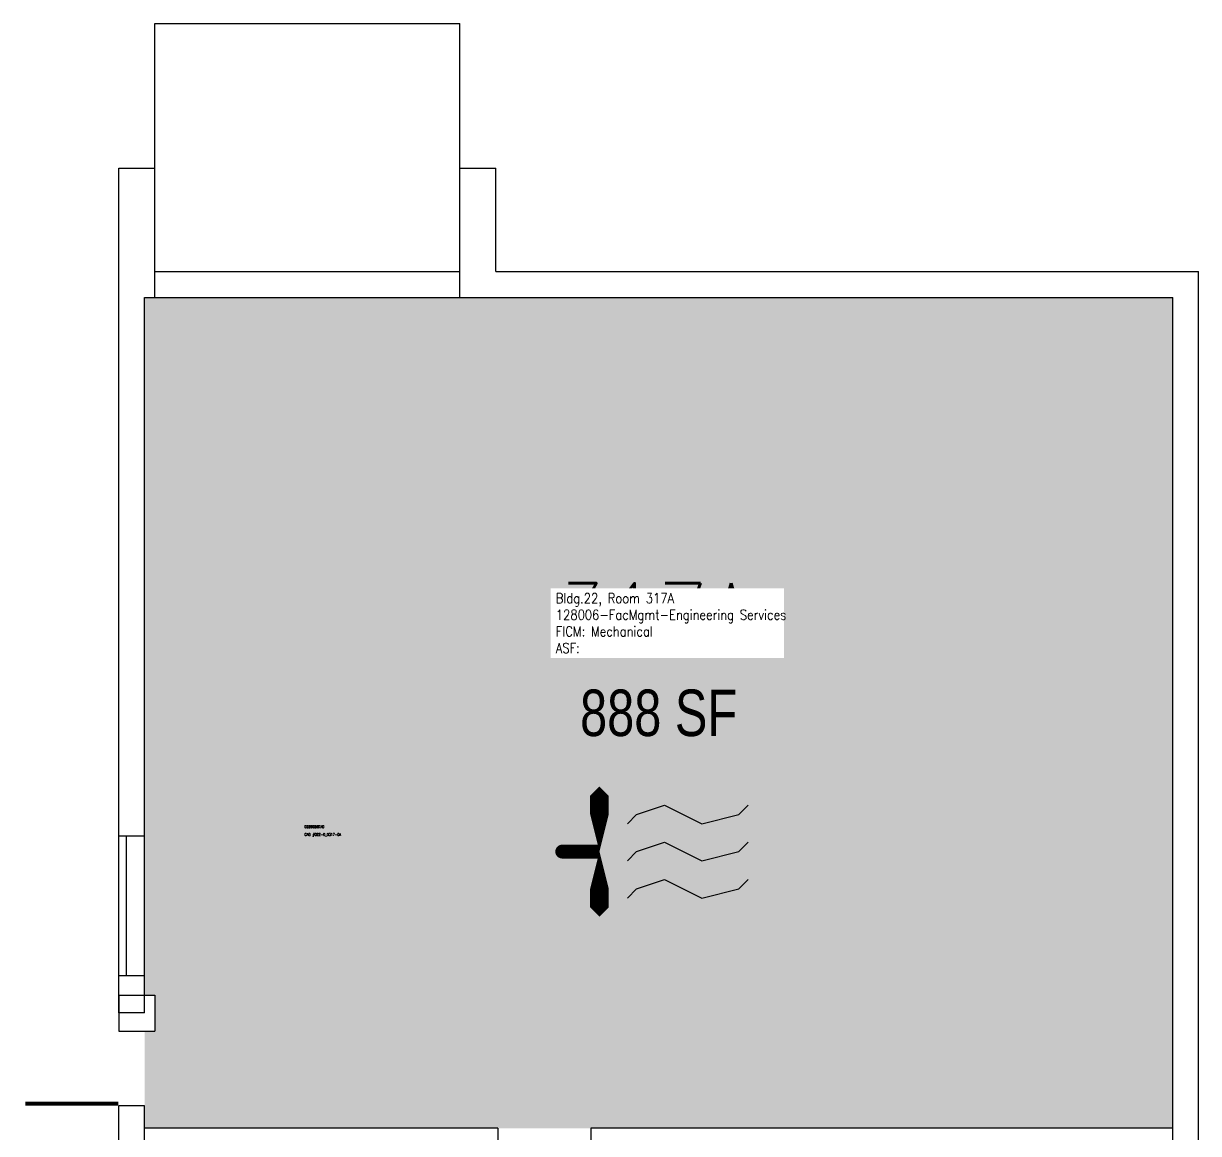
# Model space of a CAD drawing. Header units: inches. Extents: x 0 to 798, y -75 to 2404.
# Drawn here: x 199.1 to 654, y 1973.9 to 2403.5 of the extents above; entities that cross this region are included whole.
import ezdxf
from ezdxf.enums import TextEntityAlignment as Align

# ---------------------------------------------------------------- set-up
doc = ezdxf.new("R2010")
doc.units = ezdxf.units.IN
doc.header["$LTSCALE"] = 100
doc.header["$MEASUREMENT"] = 0
doc.layers.get('0').update_dxf_attribs({"linetype": 'CONTINUOUS'})
for name, color, linetype in [('A-COLS', 5, 'CONTINUOUS'), ('A-DOOR', 2, 'CONTINUOUS'), ('A-GLAZ', 1, 'CONTINUOUS'), ('A-GLAZ-SILL', 2, 'CONTINUOUS'), ('A-IDEN-CNUM', 7, 'CONTINUOUS'), ('A-IDEN-ICON', 4, 'CONTINUOUS'), ('A-IDEN-RNUM', 7, 'CONTINUOUS'), ('A-IDEN-SNUM', 4, 'CONTINUOUS'), ('A-IDEN-VNUM', 4, 'CONTINUOUS'), ('A-ROOF', 2, 'CONTINUOUS'), ('A-WALL', 5, 'CONTINUOUS'), ('AREA-TEXT', 3, 'CONTINUOUS'), ('Rooms-Category-Color', 7, 'CONTINUOUS'), ('Rooms-College-Color', 7, 'CONTINUOUS'), ('Rooms-Department-Color', 7, 'CONTINUOUS'), ('Rooms-Division-Color', 7, 'CONTINUOUS'), ('Rooms-Information', 7, 'CONTINUOUS')]:
    doc.layers.add(name, color=color, linetype=linetype)
doc.styles.add('AREA', font='arial.ttf', dxfattribs={"width": 0.75, "height": 24})
doc.styles.add('ROOMSNUMBER', font='TXT.SHX', dxfattribs={"height": 0.03})
doc.styles.add('ROOMVNUMBER', font='simplex.shx', dxfattribs={"width": 0.85})

# ---------------------------------------------------------------- blocks, each defined once
blk = doc.blocks.new('COLUMN')
at = {"layer": 'A-COLS'}
for p, q in [((-10, 7), (4, 7)), ((-10, 7), (-10, -7)), ((4, 7), (4, -7)), ((-10, -7), (4, -7))]:
    blk.add_line(p, q, dxfattribs=at)
blk = doc.blocks.new('CPMECH')
for p, q in [((0.015, 0.035), (0.045, 0.045)), ((0.045, 0.045), (0.085, 0.025)), ((0.125, 0.035), (0.135, 0.045)), ((0.005, 0.025), (0.015, 0.035)), ((0.085, 0.025), (0.125, 0.035)), ((0.015, -0.005), (0.045, 0.005)), ((0.045, 0.005), (0.085, -0.015)), ((0.125, -0.005), (0.135, 0.005)), ((0.005, -0.015), (0.015, -0.005)), ((0.085, -0.015), (0.125, -0.005)), ((0.015, -0.045), (0.045, -0.035)), ((0.045, -0.035), (0.085, -0.055)), ((0.125, -0.045), (0.135, -0.035)), ((0.005, -0.055), (0.015, -0.045)), ((0.085, -0.055), (0.125, -0.045))]:
    blk.add_line(p, q)
for points in [[(-0.025, -0.005, 0, 0.02, 0), (-0.025, 0.035, 0.02, 0.02, 0), (-0.025, 0.055, 0.02, 0, 0), (-0.025, 0.065, 0, 0, 0)], [(-0.025, -0.005, 0, 0.02, 0), (-0.025, -0.045, 0.02, 0.02, 0), (-0.025, -0.065, 0.02, 0, 0), (-0.025, -0.075, 0, 0, 0)]]:
    blk.add_lwpolyline(points, format="xyseb")
at = {"const_width": 0.0075}
blk.add_lwpolyline([(-0.0682, -0.0069, 1), (-0.0618, -0.0031, 1)], format="xyb", close=True, dxfattribs=at)
at = {"const_width": 0.015}
blk.add_lwpolyline([(-0.025, -0.005), (-0.065, -0.005)], dxfattribs=at)

msp = doc.modelspace()

# ---------------------------------------------------------------- hatches: boundary and pattern name
at = {"layer": 'Rooms-Category-Color', "true_color": 0xadadad}
msp.add_hatch(color=253, dxfattribs=at).paths.add_polyline_path([(246, 2297.5), (644, 2297.5), (644, 1976), (246, 1976), (246, 2013.5), (250, 2013.5), (250, 2027.5), (246, 2027.5)])
at = {"layer": 'Rooms-College-Color', "true_color": 0xadadad}
msp.add_hatch(color=253, dxfattribs=at).paths.add_polyline_path([(246, 2297.5), (644, 2297.5), (644, 1976), (246, 1976), (246, 2013.5), (250, 2013.5), (250, 2027.5), (246, 2027.5)])
at = {"layer": 'Rooms-Department-Color', "true_color": 0xacacac}
msp.add_hatch(color=253, dxfattribs=at).paths.add_polyline_path([(246, 2297.5), (644, 2297.5), (644, 1976), (246, 1976), (246, 2013.5), (250, 2013.5), (250, 2027.5), (246, 2027.5)])
at = {"layer": 'Rooms-Division-Color', "true_color": 0xadadad}
msp.add_hatch(color=253, dxfattribs=at).paths.add_polyline_path([(246, 2297.5), (644, 2297.5), (644, 1976), (246, 1976), (246, 2013.5), (250, 2013.5), (250, 2027.5), (246, 2027.5)])

# ---------------------------------------------------------------- linework, layer by layer
at = {"layer": 'A-DOOR'}
msp.add_lwpolyline([(235.9, 1985.45, 1.5, 1.5, 0), (199.9, 1985.45, 0, 0, 0), (199.9, 1986.2, 0, 0, -0.414214), (237.4, 2020.7, 0, 0, -0.414214)], format="xyseb", dxfattribs=at)
at = {"layer": 'A-GLAZ'}
msp.add_line((239, 2035), (239, 2089), dxfattribs=at)
at = {"layer": 'A-GLAZ-SILL'}
for p, q in [((236, 2035), (236, 2089)), ((246, 2035), (246, 2089))]:
    msp.add_line(p, q, dxfattribs=at)
at = {"layer": 'A-ROOF'}
for p, q in [((250, 2403.5), (368, 2403.5)), ((250, 2347.5), (250, 2403.5)), ((368, 2347.5), (368, 2403.5))]:
    msp.add_line(p, q, dxfattribs=at)
at = {"layer": 'A-WALL'}
for p, q in [((236, 2089), (236, 2347.5)), ((236, 2347.5), (250, 2347.5)), ((250, 2297.5), (250, 2347.5)), ((368, 2297.5), (368, 2347.5)), ((368, 2347.5), (382, 2347.5)), ((382, 2307.5), (382, 2347.5)), ((250, 2307.5), (368, 2307.5)), ((382, 2307.5), (654, 2307.5)), ((654, 1491.5), (654, 2307.5)), ((246, 2297.5), (250, 2297.5)), ((246, 2089), (246, 2297.5)), ((250, 2297.5), (368, 2297.5)), ((368, 2297.5), (644, 2297.5)), ((644, 1619.5), (644, 2297.5)), ((246, 2089), (236, 2089)), ((246, 2035), (236, 2035)), ((236, 2020.7), (236, 2035)), ((246, 2020.7), (246, 2035)), ((246, 2020.7), (236, 2020.7)), ((246, 1984.7), (236, 1984.7)), ((236, 1787), (236, 1984.7)), ((246, 1787), (246, 1984.7)), ((382.81, 1976), (246, 1976)), ((382.81, 1976), (382.81, 1970)), ((644, 1976), (418.81, 1976)), ((418.81, 1976), (418.81, 1970))]:
    msp.add_line(p, q, dxfattribs=at)

# ---------------------------------------------------------------- block references
at = {"xscale": 0.9999999962747097, "yscale": 0.9999999962747097, "zscale": 0.9999999962747097}
msp.add_blockref('COLUMN', (246, 2020.5), dxfattribs=at)
at = {"layer": 'A-IDEN-ICON', "xscale": 360, "yscale": 360, "zscale": 360}
msp.add_blockref('CPMECH', (431.1, 2084.84), dxfattribs=at)

# ---------------------------------------------------------------- texts
at = {"layer": 'A-IDEN-CNUM', "style": 'ROOMSNUMBER', "width": 0.85}
msp.add_text('CAD #022-0_0317-0A', height=1, dxfattribs=at).set_placement((307.95, 2089.14))
at = {"layer": 'A-IDEN-RNUM', "style": 'ROOMSNUMBER', "width": 0.85}
msp.add_text('0317-A0', height=1, dxfattribs=at).set_placement((307.95, 2092.14))
at = {"layer": 'A-IDEN-SNUM', "style": 'ROOMSNUMBER', "width": 0.85}
msp.add_text('02200317A0', height=1, dxfattribs=at).set_placement((307.95, 2092.14))
at = {"layer": 'A-IDEN-VNUM', "style": 'ROOMVNUMBER', "width": 0.85}
msp.add_text('317A', height=27, dxfattribs=at).set_placement((405.21, 2159.88))
at = {"layer": 'AREA-TEXT', "style": 'AREA', "width": 0.75}
msp.add_text('888 SF', height=18, dxfattribs=at).set_placement((445, 2136.75), align=Align.MIDDLE_CENTER)

# ---------------------------------------------------------------- next in the draw order: texts
at = {"layer": 'Rooms-Information', "insert": (405.21, 2159.88), "char_height": 3.8571, "width": 86.4, "attachment_point": 7, "style": 'ROOMVNUMBER', "bg_fill": 3, "box_fill_scale": 1.5, "bg_fill_color": 256, "bg_fill_true_color": 13158600, "bg_fill_transparency": 0}
msp.add_mtext('Bldg.22, Room 317A^M^J128006-FacMgmt-Engineering Services^M^JFICM: Mechanical^M^JASF: ', dxfattribs=at)

doc.saveas('drawing.dxf')
